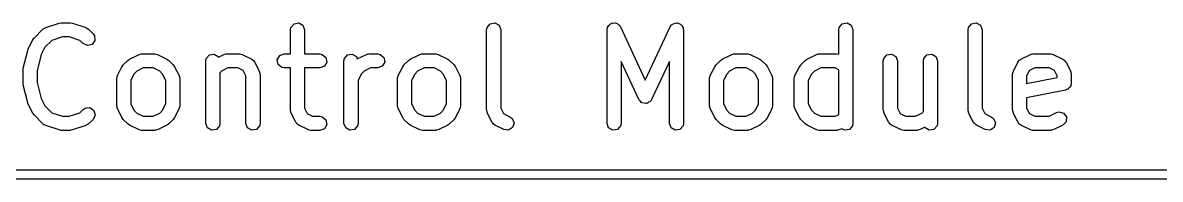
# Model space of a CAD drawing. Extents: x 59.1 to 150, y -119.5 to -80.2.
# Drawn here: x 115.75 to 127.9, y -82.05 to -80.38 of the extents above; entities that cross this region are included whole.
import ezdxf

# ---------------------------------------------------------------- set-up
doc = ezdxf.new("R2010")
doc.units = 0
doc.layers.add('BLACK', color=7, linetype='CONTINUOUS')

msp = doc.modelspace()

# ---------------------------------------------------------------- linework, layer by layer
at = {"layer": 'BLACK', "linetype": 'CONTINUOUS'}
for p, q in [((115.872, -80.5422), (115.967, -80.447)), ((115.967, -80.447), (115.989, -80.432)), ((115.989, -80.432), (115.993, -80.4316)), ((115.993, -80.4316), (115.997, -80.4288)), ((115.997, -80.4288), (116.139, -80.3812)), ((116.139, -80.3812), (116.162, -80.3779)), ((116.162, -80.3779), (116.163, -80.3774)), ((116.163, -80.3774), (116.258, -80.3774)), ((116.258, -80.3774), (116.28, -80.3813)), ((116.28, -80.3813), (116.282, -80.3812)), ((116.282, -80.3812), (116.425, -80.4288)), ((116.425, -80.4288), (116.448, -80.4413)), ((116.448, -80.4413), (116.45, -80.4451)), ((116.45, -80.4451), (116.454, -80.447)), ((116.454, -80.447), (116.502, -80.4946)), ((118.612, -80.4524), (118.616, -80.4267)), ((118.616, -80.4267), (118.649, -80.3874)), ((118.649, -80.3874), (118.7, -80.3785)), ((118.7, -80.3785), (118.744, -80.4042)), ((118.744, -80.4042), (118.762, -80.4524)), ((120.707, -80.4524), (120.712, -80.4267)), ((120.712, -80.4267), (120.745, -80.3874)), ((120.745, -80.3874), (120.795, -80.3785)), ((120.795, -80.3785), (120.84, -80.4042)), ((120.84, -80.4042), (120.857, -80.4524)), ((121.993, -80.4524), (121.997, -80.4267)), ((121.997, -80.4267), (122.004, -80.4191)), ((122.004, -80.4191), (122.006, -80.4094)), ((122.006, -80.4094), (122.02, -80.4)), ((122.02, -80.4), (122.03, -80.3874)), ((122.03, -80.3874), (122.04, -80.3857)), ((122.04, -80.3857), (122.048, -80.3799)), ((122.048, -80.3799), (122.065, -80.3814)), ((122.065, -80.3814), (122.081, -80.3785)), ((122.081, -80.3785), (122.09, -80.3835)), ((122.09, -80.3835), (122.1, -80.3844)), ((122.1, -80.3844), (122.111, -80.396)), ((122.111, -80.396), (122.125, -80.4042)), ((122.125, -80.4042), (122.129, -80.4136)), ((122.129, -80.4136), (122.136, -80.4207)), ((122.136, -80.4207), (122.401, -80.9893)), ((122.401, -80.9893), (122.667, -80.4207)), ((122.667, -80.4207), (122.682, -80.3993)), ((122.682, -80.3993), (122.691, -80.3951)), ((122.691, -80.3951), (122.697, -80.3874)), ((122.697, -80.3874), (122.713, -80.3846)), ((122.713, -80.3846), (122.728, -80.3777)), ((122.728, -80.3777), (122.738, -80.3803)), ((122.738, -80.3803), (122.748, -80.3785)), ((122.748, -80.3785), (122.762, -80.3867)), ((122.762, -80.3867), (122.778, -80.391)), ((122.778, -80.391), (122.783, -80.3992)), ((122.783, -80.3992), (122.792, -80.4042)), ((122.792, -80.4042), (122.798, -80.4196)), ((122.798, -80.4196), (122.807, -80.433)), ((122.807, -80.433), (122.806, -80.443)), ((122.806, -80.443), (122.81, -80.4524)), ((124.469, -80.4524), (124.474, -80.4267)), ((124.474, -80.4267), (124.507, -80.3874)), ((124.507, -80.3874), (124.557, -80.3785)), ((124.557, -80.3785), (124.601, -80.4042)), ((124.601, -80.4042), (124.619, -80.4524)), ((125.85, -80.4524), (125.855, -80.4267)), ((125.855, -80.4267), (125.887, -80.3874)), ((125.887, -80.3874), (125.938, -80.3785)), ((125.938, -80.3785), (125.982, -80.4042)), ((125.982, -80.4042), (126, -80.4524)), ((115.81, -80.6569), (115.858, -80.5617)), ((115.858, -80.5617), (115.871, -80.5437)), ((115.871, -80.5437), (115.872, -80.5422)), ((116.061, -80.5656), (115.987, -80.6397)), ((116.175, -80.5274), (116.061, -80.5656)), ((116.246, -80.5274), (116.175, -80.5274)), ((116.361, -80.5656), (116.246, -80.5274)), ((116.396, -80.6007), (116.361, -80.5656)), ((116.521, -80.567), (116.492, -80.6091)), ((116.502, -80.4946), (116.517, -80.5159)), ((116.517, -80.5159), (116.521, -80.567)), ((118.612, -80.7107), (118.612, -80.4524)), ((118.762, -80.4524), (118.762, -80.7107)), ((120.707, -81.3095), (120.707, -80.4524)), ((120.857, -80.4524), (120.857, -81.2918)), ((121.993, -81.4524), (121.993, -80.4524)), ((122.81, -80.4524), (122.81, -81.4524)), ((124.469, -80.7143), (124.469, -80.4524)), ((124.619, -80.4524), (124.619, -81.4524)), ((125.85, -81.3095), (125.85, -80.4524)), ((126, -80.4524), (126, -81.2918)), ((115.757, -80.8628), (115.805, -80.6723)), ((115.805, -80.6723), (115.81, -80.6605)), ((115.81, -80.6605), (115.81, -80.6569)), ((115.987, -80.6397), (115.948, -80.7167)), ((116.442, -80.6223), (116.396, -80.6007)), ((116.492, -80.6091), (116.442, -80.6223)), ((115.948, -80.7167), (115.905, -80.8902)), ((116.824, -80.8279), (116.872, -80.7803)), ((116.872, -80.7803), (116.89, -80.7674)), ((116.89, -80.7674), (116.891, -80.7663)), ((116.891, -80.7663), (116.987, -80.7186)), ((116.987, -80.7186), (117.012, -80.7112)), ((117.012, -80.7112), (117.016, -80.7122)), ((117.016, -80.7122), (117.02, -80.7107)), ((117.02, -80.7107), (117.163, -80.7107)), ((117.163, -80.7107), (117.189, -80.7152)), ((117.189, -80.7152), (117.192, -80.7181)), ((117.192, -80.7181), (117.197, -80.7186)), ((117.197, -80.7186), (117.292, -80.7663)), ((117.292, -80.7663), (117.31, -80.7796)), ((117.31, -80.7796), (117.311, -80.7803)), ((117.311, -80.7803), (117.359, -80.8279)), ((117.707, -80.7857), (117.712, -80.7601)), ((117.707, -81.4524), (117.707, -80.7857)), ((117.712, -80.7601), (117.745, -80.7208)), ((117.745, -80.7208), (117.795, -80.7119)), ((117.795, -80.7119), (117.84, -80.7375)), ((117.84, -80.7375), (117.842, -80.7435)), ((117.842, -80.7435), (117.891, -80.7186)), ((117.891, -80.7186), (117.916, -80.7112)), ((117.916, -80.7112), (117.921, -80.7122)), ((117.921, -80.7122), (117.925, -80.7107)), ((117.925, -80.7107), (118.068, -80.7107)), ((118.068, -80.7107), (118.094, -80.7152)), ((118.094, -80.7152), (118.097, -80.7181)), ((118.097, -80.7181), (118.101, -80.7186)), ((118.101, -80.7186), (118.197, -80.7663)), ((118.197, -80.7663), (118.218, -80.7818)), ((118.218, -80.7818), (118.222, -80.7921)), ((118.222, -80.7921), (118.23, -80.7998)), ((118.23, -80.7998), (118.278, -80.895)), ((118.47, -80.7727), (118.496, -80.7283)), ((118.479, -80.8232), (118.47, -80.7727)), ((118.496, -80.7283), (118.544, -80.7107)), ((118.544, -80.7107), (118.612, -80.7107)), ((118.762, -80.7107), (118.925, -80.7107)), ((118.925, -80.7107), (118.951, -80.7152)), ((118.951, -80.7152), (118.99, -80.7482)), ((118.999, -80.7987), (118.973, -80.8432)), ((118.99, -80.7482), (118.999, -80.7987)), ((119.183, -80.7857), (119.188, -80.7601)), ((119.183, -81.4524), (119.183, -80.7857)), ((119.188, -80.7601), (119.221, -80.7208)), ((119.221, -80.7208), (119.271, -80.7119)), ((119.271, -80.7119), (119.316, -80.7375)), ((119.316, -80.7375), (119.325, -80.7636)), ((119.325, -80.7636), (119.415, -80.7186)), ((119.415, -80.7186), (119.44, -80.7112)), ((119.44, -80.7112), (119.445, -80.7122)), ((119.445, -80.7122), (119.449, -80.7107)), ((119.449, -80.7107), (119.544, -80.7107)), ((119.544, -80.7107), (119.57, -80.7152)), ((119.57, -80.7152), (119.609, -80.7482)), ((119.618, -80.7987), (119.592, -80.8432)), ((119.609, -80.7482), (119.618, -80.7987)), ((119.824, -80.8279), (119.872, -80.7803)), ((119.872, -80.7803), (119.89, -80.7674)), ((119.89, -80.7674), (119.891, -80.7663)), ((119.891, -80.7663), (119.987, -80.7186)), ((119.987, -80.7186), (120.012, -80.7112)), ((120.012, -80.7112), (120.016, -80.7122)), ((120.016, -80.7122), (120.02, -80.7107)), ((120.02, -80.7107), (120.163, -80.7107)), ((120.163, -80.7107), (120.189, -80.7152)), ((120.189, -80.7152), (120.192, -80.7181)), ((120.192, -80.7181), (120.197, -80.7186)), ((120.197, -80.7186), (120.292, -80.7663)), ((120.292, -80.7663), (120.31, -80.7796)), ((120.31, -80.7796), (120.311, -80.7803)), ((120.311, -80.7803), (120.359, -80.8279)), ((122.333, -81.1984), (122.143, -80.7904)), ((122.143, -80.7904), (122.143, -81.4524)), ((122.66, -80.7904), (122.469, -81.1984)), ((122.66, -81.4524), (122.66, -80.7904)), ((123.158, -80.8279), (123.205, -80.7803)), ((123.205, -80.7803), (123.224, -80.7674)), ((123.224, -80.7674), (123.225, -80.7663)), ((123.225, -80.7663), (123.32, -80.7186)), ((123.32, -80.7186), (123.345, -80.7112)), ((123.345, -80.7112), (123.349, -80.7122)), ((123.349, -80.7122), (123.354, -80.7107)), ((123.354, -80.7107), (123.496, -80.7107)), ((123.496, -80.7107), (123.522, -80.7152)), ((123.522, -80.7152), (123.526, -80.7181)), ((123.526, -80.7181), (123.53, -80.7186)), ((123.53, -80.7186), (123.625, -80.7663)), ((123.625, -80.7663), (123.643, -80.7796)), ((123.643, -80.7796), (123.645, -80.7803)), ((123.645, -80.7803), (123.692, -80.8279)), ((124.062, -80.8279), (124.11, -80.7803)), ((124.11, -80.7803), (124.128, -80.7674)), ((124.128, -80.7674), (124.13, -80.7663)), ((124.13, -80.7663), (124.225, -80.7186)), ((124.225, -80.7186), (124.25, -80.7112)), ((124.25, -80.7112), (124.254, -80.7122)), ((124.254, -80.7122), (124.258, -80.7107)), ((124.258, -80.7107), (124.449, -80.7107)), ((124.449, -80.7107), (124.469, -80.7143)), ((124.945, -80.7857), (124.95, -80.7601)), ((124.945, -81.3095), (124.945, -80.7857)), ((124.95, -80.7601), (124.983, -80.7208)), ((124.983, -80.7208), (125.033, -80.7119)), ((125.033, -80.7119), (125.078, -80.7375)), ((125.078, -80.7375), (125.095, -80.7857)), ((125.095, -80.7857), (125.095, -81.2918)), ((125.374, -80.7857), (125.378, -80.7601)), ((125.374, -81.3261), (125.374, -80.7857)), ((125.378, -80.7601), (125.411, -80.7208)), ((125.411, -80.7208), (125.462, -80.7119)), ((125.462, -80.7119), (125.506, -80.7375)), ((125.506, -80.7375), (125.524, -80.7857)), ((125.524, -80.7857), (125.524, -81.4524)), ((126.334, -80.895), (126.382, -80.7998)), ((126.382, -80.7998), (126.397, -80.7789)), ((126.397, -80.7789), (126.408, -80.7744)), ((126.408, -80.7744), (126.415, -80.7663)), ((126.415, -80.7663), (126.511, -80.7186)), ((126.511, -80.7186), (126.535, -80.7112)), ((126.535, -80.7112), (126.54, -80.7122)), ((126.54, -80.7122), (126.544, -80.7107)), ((126.544, -80.7107), (126.735, -80.7107)), ((126.735, -80.7107), (126.76, -80.7152)), ((126.76, -80.7152), (126.764, -80.7181)), ((126.764, -80.7181), (126.768, -80.7186)), ((126.768, -80.7186), (126.863, -80.7663)), ((126.863, -80.7663), (126.884, -80.7818)), ((126.884, -80.7818), (126.889, -80.7921)), ((126.889, -80.7921), (126.897, -80.7998)), ((126.897, -80.7998), (126.944, -80.895)), ((115.755, -80.881), (115.757, -80.8662)), ((115.755, -81.0238), (115.755, -80.881)), ((115.757, -80.8662), (115.757, -80.8628)), ((115.905, -80.8902), (115.905, -81.0146)), ((116.763, -80.9426), (116.81, -80.8474)), ((116.81, -80.8474), (116.824, -80.8294)), ((116.824, -80.8294), (116.824, -80.8279)), ((116.939, -80.9254), (116.905, -80.9939)), ((116.969, -80.895), (116.939, -80.9254)), ((117.038, -80.8607), (116.969, -80.895)), ((117.145, -80.8607), (117.038, -80.8607)), ((117.214, -80.895), (117.145, -80.8607)), ((117.244, -80.9254), (117.214, -80.895)), ((117.279, -80.9939), (117.244, -80.9254)), ((117.359, -80.8279), (117.372, -80.8463)), ((117.372, -80.8463), (117.373, -80.8474)), ((117.373, -80.8474), (117.421, -80.9426)), ((117.874, -80.895), (117.857, -80.912)), ((117.857, -80.912), (117.857, -81.4524)), ((117.943, -80.8607), (117.874, -80.895)), ((118.05, -80.8607), (117.943, -80.8607)), ((118.107, -80.8892), (118.05, -80.8607)), ((118.136, -80.9463), (118.107, -80.8892)), ((118.278, -80.895), (118.285, -80.92)), ((118.285, -80.92), (118.284, -80.9244)), ((118.284, -80.9244), (118.286, -80.9286)), ((118.286, -80.9286), (118.286, -81.4524)), ((118.518, -80.8562), (118.479, -80.8232)), ((118.544, -80.8607), (118.518, -80.8562)), ((118.612, -80.8607), (118.544, -80.8607)), ((118.612, -81.3095), (118.612, -80.8607)), ((118.925, -80.8607), (118.762, -80.8607)), ((118.762, -80.8607), (118.762, -81.2918)), ((118.973, -80.8432), (118.925, -80.8607)), ((119.368, -80.9254), (119.333, -80.9939)), ((119.398, -80.895), (119.368, -80.9254)), ((119.467, -80.8607), (119.398, -80.895)), ((119.544, -80.8607), (119.467, -80.8607)), ((119.592, -80.8432), (119.544, -80.8607)), ((119.763, -80.9426), (119.81, -80.8474)), ((119.81, -80.8474), (119.824, -80.8294)), ((119.824, -80.8294), (119.824, -80.8279)), ((119.939, -80.9254), (119.905, -80.9939)), ((119.969, -80.895), (119.939, -80.9254)), ((120.038, -80.8607), (119.969, -80.895)), ((120.145, -80.8607), (120.038, -80.8607)), ((120.214, -80.895), (120.145, -80.8607)), ((120.244, -80.9254), (120.214, -80.895)), ((120.279, -80.9939), (120.244, -80.9254)), ((120.359, -80.8279), (120.372, -80.8463)), ((120.372, -80.8463), (120.373, -80.8474)), ((120.373, -80.8474), (120.421, -80.9426)), ((123.096, -80.9426), (123.144, -80.8474)), ((123.144, -80.8474), (123.157, -80.8294)), ((123.157, -80.8294), (123.158, -80.8279)), ((123.272, -80.9254), (123.238, -80.9939)), ((123.303, -80.895), (123.272, -80.9254)), ((123.371, -80.8607), (123.303, -80.895)), ((123.479, -80.8607), (123.371, -80.8607)), ((123.547, -80.895), (123.479, -80.8607)), ((123.578, -80.9254), (123.547, -80.895)), ((123.612, -80.9939), (123.578, -80.9254)), ((123.692, -80.8279), (123.705, -80.8463)), ((123.705, -80.8463), (123.706, -80.8474)), ((123.706, -80.8474), (123.754, -80.9426)), ((124.001, -80.9426), (124.048, -80.8474)), ((124.048, -80.8474), (124.062, -80.8294)), ((124.062, -80.8294), (124.062, -80.8279)), ((124.177, -80.9254), (124.143, -80.9939)), ((124.208, -80.895), (124.177, -80.9254)), ((124.276, -80.8607), (124.208, -80.895)), ((124.431, -80.8607), (124.276, -80.8607)), ((124.469, -80.8797), (124.431, -80.8607)), ((124.469, -81.3584), (124.469, -80.8797)), ((126.326, -80.9286), (126.331, -80.9029)), ((126.326, -81.3095), (126.326, -80.9286)), ((126.331, -80.9029), (126.334, -80.8995)), ((126.334, -80.8995), (126.334, -80.895)), ((126.505, -80.8892), (126.476, -80.9463)), ((126.562, -80.8607), (126.505, -80.8892)), ((126.717, -80.8607), (126.562, -80.8607)), ((126.774, -80.8892), (126.717, -80.8607)), ((126.802, -80.9463), (126.774, -80.8892)), ((126.944, -80.895), (126.952, -80.92)), ((126.952, -80.92), (126.951, -80.9244)), ((126.951, -80.9244), (126.952, -80.9286)), ((126.952, -80.9286), (126.952, -81.0238)), ((115.756, -81.0271), (115.755, -81.0238)), ((115.757, -81.042), (115.756, -81.0271)), ((115.805, -81.2325), (115.757, -81.042)), ((115.905, -81.0146), (115.948, -81.1881)), ((116.755, -80.9762), (116.759, -80.9505)), ((116.755, -81.2619), (116.755, -80.9762)), ((116.759, -80.9505), (116.762, -80.9471)), ((116.762, -80.9471), (116.763, -80.9426)), ((116.905, -80.9939), (116.905, -81.2442)), ((117.279, -81.2442), (117.279, -80.9939)), ((117.421, -80.9426), (117.428, -80.9676)), ((117.428, -80.9676), (117.427, -80.972)), ((117.427, -80.972), (117.429, -80.9762)), ((117.429, -80.9762), (117.429, -81.2619)), ((118.136, -81.4524), (118.136, -80.9463)), ((119.333, -80.9939), (119.333, -81.4524)), ((119.755, -80.9762), (119.759, -80.9505)), ((119.755, -81.2619), (119.755, -80.9762)), ((119.759, -80.9505), (119.762, -80.9471)), ((119.762, -80.9471), (119.763, -80.9426)), ((119.905, -80.9939), (119.905, -81.2442)), ((120.279, -81.2442), (120.279, -80.9939)), ((120.421, -80.9426), (120.428, -80.9676)), ((120.428, -80.9676), (120.427, -80.972)), ((120.427, -80.972), (120.429, -80.9762)), ((120.429, -80.9762), (120.429, -81.2619)), ((123.088, -80.9762), (123.093, -80.9505)), ((123.088, -81.2619), (123.088, -80.9762)), ((123.093, -80.9505), (123.096, -80.9471)), ((123.096, -80.9471), (123.096, -80.9426)), ((123.238, -80.9939), (123.238, -81.2442)), ((123.612, -81.2442), (123.612, -80.9939)), ((123.754, -80.9426), (123.761, -80.9676)), ((123.761, -80.9676), (123.76, -80.972)), ((123.76, -80.972), (123.762, -80.9762)), ((123.762, -80.9762), (123.762, -81.2619)), ((123.993, -80.9762), (123.997, -80.9505)), ((123.993, -81.2619), (123.993, -80.9762)), ((123.997, -80.9505), (124, -80.9471)), ((124, -80.9471), (124.001, -80.9426)), ((124.143, -80.9939), (124.143, -81.2442)), ((126.476, -80.9463), (126.476, -81.0276)), ((126.476, -81.0276), (126.802, -80.9623)), ((126.802, -80.9623), (126.802, -80.9463)), ((126.948, -81.0495), (126.94, -81.059)), ((126.952, -81.0238), (126.948, -81.0495)), ((126.892, -81.0974), (126.476, -81.1805)), ((126.903, -81.0909), (126.892, -81.0974)), ((126.915, -81.0888), (126.903, -81.0909)), ((126.924, -81.078), (126.915, -81.0888)), ((126.936, -81.0707), (126.924, -81.078)), ((126.94, -81.059), (126.936, -81.0707)), ((115.807, -81.2354), (115.805, -81.2325)), ((115.81, -81.2478), (115.807, -81.2354)), ((115.858, -81.3431), (115.81, -81.2478)), ((115.948, -81.1881), (115.987, -81.2651)), ((115.987, -81.2651), (116.061, -81.3392)), ((116.396, -81.3041), (116.417, -81.2892)), ((116.417, -81.2892), (116.468, -81.2847)), ((116.468, -81.2847), (116.51, -81.3141)), ((116.756, -81.2661), (116.755, -81.2619)), ((116.755, -81.2705), (116.756, -81.2661)), ((116.763, -81.2954), (116.755, -81.2705)), ((116.81, -81.3907), (116.763, -81.2954)), ((116.905, -81.2442), (116.939, -81.3127)), ((117.244, -81.3127), (117.279, -81.2442)), ((117.421, -81.2954), (117.373, -81.3907)), ((117.424, -81.2876), (117.421, -81.291)), ((117.421, -81.291), (117.421, -81.2954)), ((117.429, -81.2619), (117.424, -81.2876)), ((118.762, -81.2918), (118.79, -81.3489)), ((119.756, -81.2661), (119.755, -81.2619)), ((119.755, -81.2705), (119.756, -81.2661)), ((119.763, -81.2954), (119.755, -81.2705)), ((119.81, -81.3907), (119.763, -81.2954)), ((119.905, -81.2442), (119.939, -81.3127)), ((120.244, -81.3127), (120.279, -81.2442)), ((120.421, -81.2954), (120.373, -81.3907)), ((120.424, -81.2876), (120.421, -81.291)), ((120.421, -81.291), (120.421, -81.2954)), ((120.429, -81.2619), (120.424, -81.2876)), ((120.857, -81.2918), (120.886, -81.3489)), ((122.347, -81.2121), (122.333, -81.1984)), ((122.358, -81.2281), (122.347, -81.2121)), ((122.365, -81.2298), (122.358, -81.2281)), ((122.37, -81.2346), (122.365, -81.2298)), ((122.389, -81.2363), (122.37, -81.2346)), ((122.408, -81.2414), (122.389, -81.2363)), ((122.414, -81.2385), (122.408, -81.2414)), ((122.421, -81.2391), (122.414, -81.2385)), ((122.437, -81.2279), (122.421, -81.2391)), ((122.454, -81.2197), (122.437, -81.2279)), ((122.46, -81.2116), (122.454, -81.2197)), ((122.463, -81.2097), (122.46, -81.2116)), ((122.469, -81.1984), (122.463, -81.2065)), ((122.463, -81.2065), (122.463, -81.2097)), ((123.09, -81.2661), (123.088, -81.2619)), ((123.089, -81.2705), (123.09, -81.2661)), ((123.096, -81.2954), (123.089, -81.2705)), ((123.144, -81.3907), (123.096, -81.2954)), ((123.238, -81.2442), (123.272, -81.3127)), ((123.578, -81.3127), (123.612, -81.2442)), ((123.754, -81.2954), (123.706, -81.3907)), ((123.757, -81.2876), (123.754, -81.291)), ((123.754, -81.291), (123.754, -81.2954)), ((123.762, -81.2619), (123.757, -81.2876)), ((123.994, -81.2661), (123.993, -81.2619)), ((123.993, -81.2705), (123.994, -81.2661)), ((124.001, -81.2954), (123.993, -81.2705)), ((124.048, -81.3907), (124.001, -81.2954)), ((124.143, -81.2442), (124.177, -81.3127)), ((125.095, -81.2918), (125.124, -81.3489)), ((126, -81.2918), (126.029, -81.3489)), ((126.476, -81.1805), (126.476, -81.2918)), ((126.476, -81.2918), (126.505, -81.3489)), ((115.859, -81.3442), (115.858, -81.3431)), ((115.872, -81.3626), (115.859, -81.3442)), ((115.967, -81.4578), (115.872, -81.3626)), ((116.061, -81.3392), (116.175, -81.3774)), ((116.175, -81.3774), (116.246, -81.3774)), ((116.246, -81.3774), (116.361, -81.3392)), ((116.361, -81.3392), (116.396, -81.3041)), ((116.502, -81.4102), (116.454, -81.4578)), ((116.524, -81.3637), (116.502, -81.4102)), ((116.51, -81.3141), (116.524, -81.3637)), ((116.811, -81.3918), (116.81, -81.3907)), ((116.824, -81.4102), (116.811, -81.3918)), ((116.872, -81.4578), (116.824, -81.4102)), ((116.939, -81.3127), (116.969, -81.3431)), ((116.969, -81.3431), (117.038, -81.3774)), ((117.038, -81.3774), (117.145, -81.3774)), ((117.145, -81.3774), (117.214, -81.3431)), ((117.214, -81.3431), (117.244, -81.3127)), ((117.359, -81.4102), (117.311, -81.4578)), ((117.36, -81.4087), (117.359, -81.4102)), ((117.373, -81.3907), (117.36, -81.4087)), ((118.613, -81.3137), (118.612, -81.3095)), ((118.612, -81.3181), (118.613, -81.3137)), ((118.62, -81.3431), (118.612, -81.3181)), ((118.667, -81.4383), (118.62, -81.3431)), ((118.79, -81.3489), (118.847, -81.3774)), ((118.847, -81.3774), (118.925, -81.3774)), ((118.925, -81.3774), (118.951, -81.3819)), ((118.951, -81.3819), (118.99, -81.4149)), ((118.99, -81.4149), (118.999, -81.4654)), ((119.811, -81.3918), (119.81, -81.3907)), ((119.824, -81.4102), (119.811, -81.3918)), ((119.872, -81.4578), (119.824, -81.4102)), ((119.939, -81.3127), (119.969, -81.3431)), ((119.969, -81.3431), (120.038, -81.3774)), ((120.038, -81.3774), (120.145, -81.3774)), ((120.145, -81.3774), (120.214, -81.3431)), ((120.214, -81.3431), (120.244, -81.3127)), ((120.359, -81.4102), (120.311, -81.4578)), ((120.36, -81.4087), (120.359, -81.4102)), ((120.373, -81.3907), (120.36, -81.4087)), ((120.709, -81.3137), (120.707, -81.3095)), ((120.708, -81.3181), (120.709, -81.3137)), ((120.715, -81.3431), (120.708, -81.3181)), ((120.763, -81.4383), (120.715, -81.3431)), ((120.886, -81.3489), (120.959, -81.3853)), ((120.959, -81.3853), (120.979, -81.4008)), ((120.979, -81.4008), (121, -81.4479)), ((123.145, -81.3918), (123.144, -81.3907)), ((123.158, -81.4102), (123.145, -81.3918)), ((123.205, -81.4578), (123.158, -81.4102)), ((123.272, -81.3127), (123.303, -81.3431)), ((123.303, -81.3431), (123.371, -81.3774)), ((123.371, -81.3774), (123.479, -81.3774)), ((123.479, -81.3774), (123.547, -81.3431)), ((123.547, -81.3431), (123.578, -81.3127)), ((123.692, -81.4102), (123.645, -81.4578)), ((123.693, -81.4087), (123.692, -81.4102)), ((123.706, -81.3907), (123.693, -81.4087)), ((124.05, -81.3918), (124.048, -81.3907)), ((124.062, -81.4102), (124.05, -81.3918)), ((124.11, -81.4578), (124.062, -81.4102)), ((124.177, -81.3127), (124.208, -81.3431)), ((124.208, -81.3431), (124.276, -81.3774)), ((124.276, -81.3774), (124.431, -81.3774)), ((124.431, -81.3774), (124.469, -81.3584)), ((124.947, -81.3137), (124.945, -81.3095)), ((124.946, -81.3181), (124.947, -81.3137)), ((124.953, -81.3431), (124.946, -81.3181)), ((125.001, -81.4383), (124.953, -81.3431)), ((125.124, -81.3489), (125.181, -81.3774)), ((125.181, -81.3774), (125.288, -81.3774)), ((125.288, -81.3774), (125.357, -81.3431)), ((125.357, -81.3431), (125.374, -81.3261)), ((125.852, -81.3137), (125.85, -81.3095)), ((125.85, -81.3181), (125.852, -81.3137)), ((125.858, -81.3431), (125.85, -81.3181)), ((125.906, -81.4383), (125.858, -81.3431)), ((126.029, -81.3489), (126.101, -81.3853)), ((126.101, -81.3853), (126.122, -81.4008)), ((126.122, -81.4008), (126.143, -81.4479)), ((126.328, -81.3137), (126.326, -81.3095)), ((126.327, -81.3181), (126.328, -81.3137)), ((126.334, -81.3431), (126.327, -81.3181)), ((126.382, -81.4383), (126.334, -81.3431)), ((126.505, -81.3489), (126.562, -81.3774)), ((126.562, -81.3774), (126.717, -81.3774)), ((126.717, -81.3774), (126.796, -81.3377)), ((126.796, -81.3377), (126.821, -81.3303)), ((126.821, -81.3303), (126.871, -81.3422)), ((126.871, -81.3422), (126.902, -81.3834)), ((126.902, -81.3834), (126.899, -81.4346)), ((115.971, -81.4597), (115.967, -81.4578)), ((115.974, -81.4635), (115.971, -81.4597)), ((115.997, -81.4759), (115.974, -81.4635)), ((116.139, -81.5235), (115.997, -81.4759)), ((116.141, -81.5235), (116.139, -81.5235)), ((116.163, -81.5274), (116.141, -81.5235)), ((116.258, -81.5274), (116.163, -81.5274)), ((116.26, -81.5268), (116.258, -81.5274)), ((116.282, -81.5235), (116.26, -81.5268)), ((116.425, -81.4759), (116.282, -81.5235)), ((116.428, -81.4731), (116.425, -81.4759)), ((116.433, -81.4727), (116.428, -81.4731)), ((116.454, -81.4578), (116.433, -81.4727)), ((116.873, -81.4585), (116.872, -81.4578)), ((116.891, -81.4718), (116.873, -81.4585)), ((116.987, -81.5195), (116.891, -81.4718)), ((116.991, -81.52), (116.987, -81.5195)), ((116.995, -81.5229), (116.991, -81.52)), ((117.02, -81.5274), (116.995, -81.5229)), ((117.163, -81.5274), (117.02, -81.5274)), ((117.167, -81.5258), (117.163, -81.5274)), ((117.172, -81.5269), (117.167, -81.5258)), ((117.197, -81.5195), (117.172, -81.5269)), ((117.292, -81.4718), (117.197, -81.5195)), ((117.293, -81.4707), (117.292, -81.4718)), ((117.311, -81.4578), (117.293, -81.4707)), ((117.725, -81.5006), (117.707, -81.4524)), ((117.769, -81.5262), (117.725, -81.5006)), ((117.82, -81.5173), (117.769, -81.5262)), ((117.853, -81.478), (117.82, -81.5173)), ((117.857, -81.4524), (117.853, -81.478)), ((118.153, -81.5006), (118.136, -81.4524)), ((118.198, -81.5262), (118.153, -81.5006)), ((118.248, -81.5173), (118.198, -81.5262)), ((118.281, -81.478), (118.248, -81.5173)), ((118.286, -81.4524), (118.281, -81.478)), ((118.676, -81.446), (118.667, -81.4383)), ((118.68, -81.4563), (118.676, -81.446)), ((118.701, -81.4718), (118.68, -81.4563)), ((118.796, -81.5195), (118.701, -81.4718)), ((118.801, -81.52), (118.796, -81.5195)), ((118.804, -81.5229), (118.801, -81.52)), ((118.83, -81.5274), (118.804, -81.5229)), ((118.925, -81.5274), (118.83, -81.5274)), ((118.973, -81.5098), (118.925, -81.5274)), ((118.999, -81.4654), (118.973, -81.5098)), ((119.201, -81.5006), (119.183, -81.4524)), ((119.245, -81.5262), (119.201, -81.5006)), ((119.296, -81.5173), (119.245, -81.5262)), ((119.329, -81.478), (119.296, -81.5173)), ((119.333, -81.4524), (119.329, -81.478)), ((119.873, -81.4585), (119.872, -81.4578)), ((119.891, -81.4718), (119.873, -81.4585)), ((119.987, -81.5195), (119.891, -81.4718)), ((119.991, -81.52), (119.987, -81.5195)), ((119.995, -81.5229), (119.991, -81.52)), ((120.02, -81.5274), (119.995, -81.5229)), ((120.163, -81.5274), (120.02, -81.5274)), ((120.167, -81.5258), (120.163, -81.5274)), ((120.172, -81.5269), (120.167, -81.5258)), ((120.197, -81.5195), (120.172, -81.5269)), ((120.292, -81.4718), (120.197, -81.5195)), ((120.293, -81.4707), (120.292, -81.4718)), ((120.311, -81.4578), (120.293, -81.4707)), ((120.771, -81.446), (120.763, -81.4383)), ((120.775, -81.4563), (120.771, -81.446)), ((120.796, -81.4718), (120.775, -81.4563)), ((120.891, -81.5195), (120.796, -81.4718)), ((120.942, -81.5253), (120.891, -81.5195)), ((120.985, -81.4971), (120.942, -81.5253)), ((121, -81.4479), (120.985, -81.4971)), ((122.01, -81.5006), (121.993, -81.4524)), ((122.055, -81.5262), (122.01, -81.5006)), ((122.105, -81.5173), (122.055, -81.5262)), ((122.138, -81.478), (122.105, -81.5173)), ((122.143, -81.4524), (122.138, -81.478)), ((122.677, -81.5006), (122.66, -81.4524)), ((122.721, -81.5262), (122.677, -81.5006)), ((122.772, -81.5173), (122.721, -81.5262)), ((122.805, -81.478), (122.772, -81.5173)), ((122.81, -81.4524), (122.805, -81.478)), ((123.207, -81.4585), (123.205, -81.4578)), ((123.225, -81.4718), (123.207, -81.4585)), ((123.32, -81.5195), (123.225, -81.4718)), ((123.324, -81.52), (123.32, -81.5195)), ((123.328, -81.5229), (123.324, -81.52)), ((123.354, -81.5274), (123.328, -81.5229)), ((123.496, -81.5274), (123.354, -81.5274)), ((123.501, -81.5258), (123.496, -81.5274)), ((123.505, -81.5269), (123.501, -81.5258)), ((123.53, -81.5195), (123.505, -81.5269)), ((123.625, -81.4718), (123.53, -81.5195)), ((123.626, -81.4707), (123.625, -81.4718)), ((123.645, -81.4578), (123.626, -81.4707)), ((124.112, -81.4585), (124.11, -81.4578)), ((124.13, -81.4718), (124.112, -81.4585)), ((124.225, -81.5195), (124.13, -81.4718)), ((124.229, -81.52), (124.225, -81.5195)), ((124.233, -81.5229), (124.229, -81.52)), ((124.258, -81.5274), (124.233, -81.5229)), ((124.449, -81.5274), (124.258, -81.5274)), ((124.453, -81.5258), (124.449, -81.5274)), ((124.457, -81.5269), (124.453, -81.5258)), ((124.482, -81.5195), (124.457, -81.5269)), ((124.502, -81.5096), (124.482, -81.5195)), ((124.531, -81.5262), (124.502, -81.5096)), ((124.582, -81.5173), (124.531, -81.5262)), ((124.615, -81.478), (124.582, -81.5173)), ((124.619, -81.4524), (124.615, -81.478)), ((125.009, -81.446), (125.001, -81.4383)), ((125.013, -81.4563), (125.009, -81.446)), ((125.034, -81.4718), (125.013, -81.4563)), ((125.13, -81.5195), (125.034, -81.4718)), ((125.134, -81.52), (125.13, -81.5195)), ((125.137, -81.5229), (125.134, -81.52)), ((125.163, -81.5274), (125.137, -81.5229)), ((125.306, -81.5274), (125.163, -81.5274)), ((125.31, -81.5258), (125.306, -81.5274)), ((125.315, -81.5269), (125.31, -81.5258)), ((125.339, -81.5195), (125.315, -81.5269)), ((125.389, -81.4946), (125.339, -81.5195)), ((125.391, -81.5006), (125.389, -81.4946)), ((125.436, -81.5262), (125.391, -81.5006)), ((125.486, -81.5173), (125.436, -81.5262)), ((125.519, -81.478), (125.486, -81.5173)), ((125.524, -81.4524), (125.519, -81.478)), ((125.914, -81.446), (125.906, -81.4383)), ((125.918, -81.4563), (125.914, -81.446)), ((125.939, -81.4718), (125.918, -81.4563)), ((126.034, -81.5195), (125.939, -81.4718)), ((126.085, -81.5253), (126.034, -81.5195)), ((126.128, -81.4971), (126.085, -81.5253)), ((126.143, -81.4479), (126.128, -81.4971)), ((126.39, -81.446), (126.382, -81.4383)), ((126.394, -81.4563), (126.39, -81.446)), ((126.415, -81.4718), (126.394, -81.4563)), ((126.511, -81.5195), (126.415, -81.4718)), ((126.515, -81.52), (126.511, -81.5195)), ((126.518, -81.5229), (126.515, -81.52)), ((126.544, -81.5274), (126.518, -81.5229)), ((126.735, -81.5274), (126.544, -81.5274)), ((126.739, -81.5258), (126.735, -81.5274)), ((126.743, -81.5269), (126.739, -81.5258)), ((126.768, -81.5195), (126.743, -81.5269)), ((126.863, -81.4718), (126.768, -81.5195)), ((126.899, -81.4346), (126.863, -81.4718)), ((60, -81.95), (149, -81.95)), ((149, -82.05), (60, -82.05))]:
    msp.add_line(p, q, dxfattribs=at)

doc.saveas('drawing.dxf')
